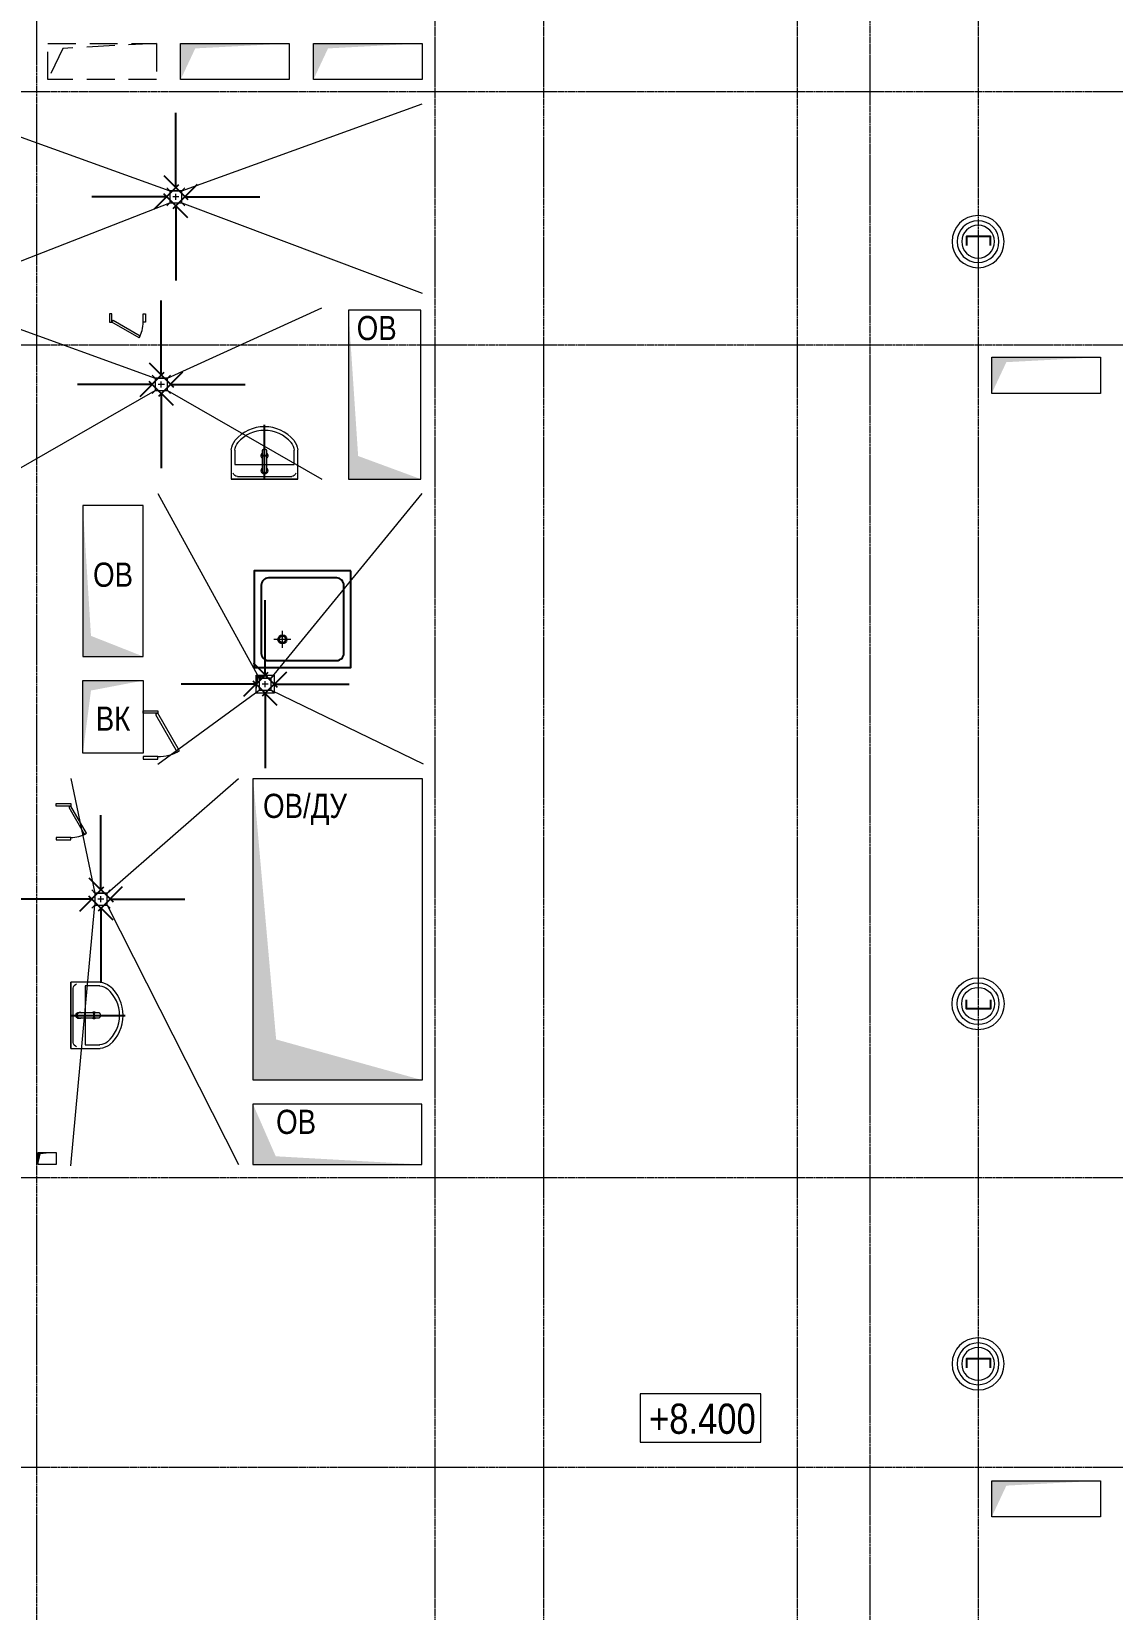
# Model space of a CAD drawing. Header units: millimetres. Extents: x -65509 to 912790, y 446 to 713294.
# Drawn here: x 216352 to 225307, y 303400 to 316475 of the extents above; entities that cross this region are included whole.
import ezdxf
from ezdxf.enums import TextEntityAlignment as Align

# ---------------------------------------------------------------- set-up
doc = ezdxf.new("R2010")
doc.units = ezdxf.units.MM
doc.linetypes.add('CENTER2', pattern=[28.575, 19.05, -3.175, 3.175, -3.175])
doc.linetypes.add('HIDDEN', pattern=[9.525, 6.35, -3.175])
doc.layers.get('Defpoints').update_dxf_attribs({"color": 250})
for name, color, linetype, lineweight in [('АИ_Оборудование', 250, 'Continuous', 25), ('АИ_Сантехника', 4, 'Continuous', 0), ('АР_Двери_лючки', 222, 'Continuous', 0), ('АР_Отверстия', 250, 'Continuous', 9), ('АР_Отметка', 250, 'Continuous', 13), ('ВК_Шахты', 250, 'Continuous', 9), ('КМ_Фахверки', 250, 'Continuous', 25), ('ОВ_Классы', 250, 'Continuous', 0), ('ОВ_Шахты', 250, 'Continuous', 5), ('РД_Оси_100', 250, 'Continuous', 0), ('РД_Разуклонка к трапам', 124, 'Continuous', 0)]:
    doc.layers.add(name, color=color, linetype=linetype, lineweight=lineweight)
doc.layers.add('АР_Делит', color=250, linetype='Continuous', lineweight=0, plot=False)
doc.styles.add('Arial_Narrow_08', font='ARIALN.TTF', dxfattribs={"width": 0.8})
doc.styles.add('style1', font='ARIALN.TTF')
doc.dimstyles.new('scale_100', dxfattribs={"dimtxt": 250, "dimasz": 125, "dimexe": 60, "dimexo": 100, "dimgap": 30, "dimtad": 1, "dimdec": 0, "dimdsep": 46, "dimtxsty": 'style1', "dimblk": 'OBLIQUE', "dimcen": 150, "dimdle": 60, "dimclrd": 256, "dimclre": 256, "dimclrt": 256, "dimadec": 0, "dimazin": 0, "dimtfac": 1, "dimtdec": 0, "dimtmove": 1, "dimatfit": 3, "dimldrblk": 'OBLIQUE', "dimfxl": 1, "dimtolj": 1, "dimtzin": 0, "dimarcsym": 0})

# ---------------------------------------------------------------- blocks, each defined once
blk = doc.blocks.new('_Oblique')
at = {"color": 0, "linetype": 'ByBlock', "lineweight": -2}
blk.add_line((-0.5, -0.5), (0.5, 0.5), dxfattribs=at)
blk = doc.blocks.new('A$Cd7e03b91')
at = {"layer": 'РД_Разуклонка к трапам', "lineweight": 0}
for p, q in [((-100, 100), (-150, 150)), ((-50, 0), (50, 0)), ((0, -50), (0, 50)), ((100, 100), (150, 150)), ((-100, -100), (-150, -150)), ((100, -100), (150, -150))]:
    blk.add_line(p, q, dxfattribs=at)
blk.add_lwpolyline([(-100, 100), (100, 100), (100, -100), (-100, -100), (-100, 100)], dxfattribs=at)
blk.add_lwpolyline([(-100, 100), (100, 100), (100, -100), (-100, -100), (-100, 100)], dxfattribs=at)
blk = doc.blocks.new('СОШ_2200_АР_ОСИ_М100_28.05.24')
at = {"layer": 'РД_Оси_100', "linetype": 'CENTER2'}
for p, q in [((102300, -6155), (102300, 139938.679)), ((119910, 20700), (94200, 20700)), ((119910, 18600), (94200, 18600)), ((119910, 11700), (94200, 11700)), ((119910, 9300), (94200, 9300))]:
    blk.add_line(p, q, dxfattribs=at)
for points in [[(99000, -6195.83), (99000, 139538.679), (99150, 139938.679)], [(103200, -6155), (103200, 139938.679)], [(105300, -6155), (105300, 139938.679)], [(105900, 139938.679), (105900, -6155)], [(106800, -6155), (106800, 139938.679)]]:
    blk.add_lwpolyline(points, dxfattribs=at)
blk = doc.blocks.new('otv')
at = {"linetype": 'Continuous'}
blk.add_lwpolyline([(0, -1), (0, 0), (1, 0), (1, -1)], close=True, dxfattribs=at)
blk.add_solid([(0, -1), (0, 0), (0.1346, -0.1366), (1, 0)], dxfattribs=at)
blk = doc.blocks.new('Отметка_план')
at = {"color": 7}
blk.add_lwpolyline([(0, 0), (10, 0), (10, 4), (0, 4)], close=True, dxfattribs=at)
at = {"style": 'Arial_Narrow_08', "width": 0.8}
blk.add_attdef('OTMG', text='', height=2.5, dxfattribs=at).set_placement((9.06, 0.7), align=Align.RIGHT)
blk = doc.blocks.new('otv пунктир')
at = {"linetype": 'HIDDEN', "ltscale": 0.07}
blk.add_lwpolyline([(0, 0), (0, 1), (1, 1), (1, 0)], close=True, dxfattribs=at)
blk.add_lwpolyline([(0, 1), (0.135, 0.137), (1, 0)], dxfattribs=at)
blk = doc.blocks.new('Ф_пеноблок 200')
at = {"layer": 'АР_Делит', "color": 1}
for radius in [216, 173, 136]:
    blk.add_circle((103, -42), radius, dxfattribs=at)
at = {"layer": 'КМ_Фахверки'}
blk.add_lwpolyline([(0, -75), (0, 0), (200, 0), (200, -75)], dxfattribs=at)
blk = doc.blocks.new('Раковина 550х435')
for points in [[(-242, 275), (0, 275), (0, -275), (-242, -275)], [(0, -275), (0, 275)], [(-240, 245), (-120, 245), (-120, -245), (-240, -245)], [(-20, -225), (-20, 225)]]:
    blk.add_lwpolyline(points)
for points in [[(-322, -243, -0.459952), (-322, 243)], [(-303, -220, -0.458637), (-303, 220)]]:
    blk.add_lwpolyline(points, format="xyb")
for centre, radius, start, end in [((-227, 122), 154, 95.6219, 128.2668), ((-227, 122), 124, 95.6219, 128.2668), ((-60, 222), 39.7, 4.3521, 73.119), ((-193, 0), 27, 47.7946, 132.2054), ((-70, 0), 27, 227.7946, 132.2054), ((-193, 0), 27, 227.7946, 312.2054), ((-227, -122), 154, 231.7332, 264.3781), ((-227, -122), 124, 231.7332, 264.3781), ((-60, -222), 39.7, 286.881, 355.6479)]:
    blk.add_arc(centre, radius, start, end)
blk.add_open_spline([(-232, 20), (-233, 20), (-234, 20), (-236, 20), (-236, 19), (-238, 19), (-239, 18), (-241, 17), (-242, 16), (-244, 13), (-244, 12), (-246, 9), (-246, 8), (-247, 5), (-247, 4), (-247, 2), (-247, 1), (-247, -1), (-247, -1), (-247, -3), (-247, -3), (-247, -6), (-246, -8), (-245, -11), (-244, -13), (-242, -15), (-241, -16), (-239, -18), (-238, -19), (-235, -20), (-234, -20), (-233, -20), (-233, -20), (-233, -20), (-233, -20), (-233, -20), (-232, -20), (-232, -20), (-232, -20), (-232, -20), (-232, -20), (-232, -20), (-232, -20), (-232, -20), (-232, -20), (-232, -20), (-232, -20), (-232, -20), (-231, -20), (-231, -20), (-231, -20), (-230, -20), (-229, -20), (-227, -20), (-225, -20), (-221, -20), (-218, -20), (-209, -20), (-202, -20), (-183, -20), (-169, -20), (-150, -20), (-147, -20), (-137, -20), (-131, -20), (-110, -20), (-96, -20), (-78, -20), (-75, -20), (-71, -20), (-71, -20), (-71, -20), (-71, -20), (-71, -20), (-70, -20), (-70, -20), (-70, -20), (-70, -20), (-70, -20), (-70, -20), (-70, -20), (-70, -20), (-70, -20), (-70, -20), (-70, -20), (-70, -20), (-70, -20), (-70, -20), (-70, -20), (-70, -20), (-70, -20), (-69, -20), (-69, -20), (-69, -20), (-69, -20), (-68, -20), (-67, -20), (-66, -20), (-64, -19), (-62, -18), (-61, -18), (-59, -17), (-58, -16), (-56, -14), (-55, -13), (-53, -11), (-53, -10), (-52, -8), (-51, -7), (-50, -4), (-50, -3), (-50, -2), (-50, -1), (-50, 0), (-50, 0), (-50, 1), (-50, 2), (-50, 3), (-50, 3), (-51, 6), (-51, 7), (-53, 10), (-54, 11), (-56, 14), (-57, 15), (-59, 17), (-61, 18), (-64, 19), (-65, 19), (-67, 20), (-67, 20), (-68, 20), (-68, 20), (-69, 20), (-69, 20), (-69, 20), (-70, 20), (-70, 20), (-70, 20), (-70, 20), (-70, 20), (-70, 20), (-70, 20), (-70, 20), (-70, 20), (-70, 20), (-70, 20), (-70, 20), (-70, 20), (-71, 20), (-71, 20), (-71, 20), (-72, 20), (-73, 20), (-73, 20), (-75, 20), (-77, 20), (-81, 20), (-83, 20), (-91, 20), (-96, 20), (-112, 20), (-121, 20), (-150, 20), (-168, 20), (-202, 20), (-218, 20), (-232, 20)], degree=3, knots=[0, 0, 0, 0, 0.153365, 0.153365, 0.30673, 0.30673, 0.460095, 0.460095, 0.703256, 0.703256, 0.946417, 0.946417, 1.189578, 1.189578, 1.432739, 1.432739, 1.565545, 1.565545, 1.691125, 1.691125, 1.816705, 1.816705, 2.111192, 2.111192, 2.405679, 2.405679, 2.645118, 2.645118, 2.884557, 2.884557, 3.077844, 3.077844, 3.107789, 3.107789, 3.118001, 3.118001, 3.138423, 3.138423, 3.141442, 3.141442, 3.141976, 3.141976, 3.142511, 3.142511, 3.143579, 3.143579, 3.145716, 3.145716, 3.14999, 3.14999, 3.158538, 3.158538, 3.175635, 3.175635, 3.209827, 3.209827, 3.278213, 3.278213, 3.414983, 3.414983, 3.688524, 3.688524, 3.745517, 3.745517, 3.859502, 3.859502, 4.087472, 4.087472, 4.133346, 4.133346, 4.136438, 4.136438, 4.138418, 4.138418, 4.140015, 4.140015, 4.140937, 4.140937, 4.141313, 4.141313, 4.141684, 4.141684, 4.142394, 4.142394, 4.143815, 4.143815, 4.146658, 4.146658, 4.152342, 4.152342, 4.163711, 4.163711, 4.186448, 4.186448, 4.231923, 4.231923, 4.322872, 4.322872, 4.504772, 4.504772, 4.686671, 4.686671, 4.86857, 4.86857, 5.05047, 5.05047, 5.232369, 5.232369, 5.414268, 5.414268, 5.596168, 5.596168, 5.695139, 5.695139, 5.756437, 5.756437, 5.817734, 5.817734, 5.940329, 5.940329, 6.172478, 6.172478, 6.404627, 6.404627, 6.636776, 6.636776, 6.868925, 6.868925, 7.101074, 7.101074, 7.139346, 7.139346, 7.215891, 7.215891, 7.233819, 7.233819, 7.269676, 7.269676, 7.283061, 7.283061, 7.283218, 7.283218, 7.283375, 7.283375, 7.28369, 7.28369, 7.28432, 7.28432, 7.285579, 7.285579, 7.288098, 7.288098, 7.293136, 7.293136, 7.303211, 7.303211, 7.323361, 7.323361, 7.363661, 7.363661, 7.444261, 7.444261, 7.605462, 7.605462, 7.927863, 7.927863, 8.283185, 8.283185, 8.283185, 8.283185])
at = {"layer": 'Defpoints'}
blk.add_line((-193, -32), (-193, 32), dxfattribs=at)
blk.add_lwpolyline([(0, 0), (-450, 0)], dxfattribs=at)
blk = doc.blocks.new('800х800')
at = {"lineweight": 0}
for p, q in [((-304, -233), (-162, -233)), ((-233, -162), (-233, -304))]:
    blk.add_line(p, q, dxfattribs=at)
blk.add_lwpolyline([(-800, -800), (0, -800), (0, 0), (-800, 0)], close=True)
blk.add_lwpolyline([(-683, -742), (-117, -742, 0.414214), (-58, -683), (-58, -117, 0.414214), (-117, -58), (-683, -58, 0.414214), (-742, -117), (-742, -683, 0.414214)], format="xyb", close=True)
for radius in [35, 29.2]:
    blk.add_circle((-233, -233), radius)

msp = doc.modelspace()

# ---------------------------------------------------------------- linework, layer by layer
at = {"layer": 'АР_Двери_лючки', "color": 222, "linetype": 'Continuous', "lineweight": 0}
for points in [[(217017.158, 314136.733), (216997.158, 314136.733), (216997.158, 314066.733), (217017.158, 314066.733)], [(217017.158, 314066.733), (217027.158, 314084.054), (217252.325, 313954.054), (217242.325, 313936.733)], [(217277.158, 314136.733), (217297.158, 314136.733), (217297.158, 314066.733), (217277.158, 314066.733)], [(217277.158, 310826.734), (217277.158, 310846.734), (217397.158, 310846.734), (217397.158, 310826.734)], [(217397.158, 310826.734), (217379.838, 310816.734), (217559.838, 310504.964), (217577.158, 310514.964)], [(217277.158, 310466.734), (217277.158, 310446.734), (217397.158, 310446.734), (217397.158, 310466.734)], [(216557.158, 310057.406), (216557.158, 310077.406), (216677.158, 310077.406), (216677.158, 310057.406)], [(216677.158, 310057.406), (216659.837, 310047.406), (216789.837, 309822.24), (216807.158, 309832.24)], [(216557.158, 309797.406), (216557.158, 309777.406), (216677.158, 309777.406), (216677.158, 309797.406)]]:
    msp.add_lwpolyline(points, close=True, dxfattribs=at)
for centre, radius, start, end in [((217017.158, 314066.733), 260, 330, 0), ((217397.158, 310826.734), 360, 270, 300), ((216677.158, 310057.406), 260, 270, 300)]:
    msp.add_arc(centre, radius, start, end, dxfattribs=at)
at = {"layer": 'РД_Разуклонка к трапам', "ltscale": 2}
for points in [[(215497.159, 315876.733), (217497.21, 315156.733), (217597.21, 315156.733), (219587.105, 315876.733)], [(215577.159, 314306.733), (217497.21, 315056.733), (217597.21, 315056.733), (219587.155, 314306.733)], [(216097.159, 314066.733), (217377.159, 313601.733), (217477.159, 313601.733), (218757.159, 314186.733)], [(216097.159, 312766.733), (217377.159, 313501.733), (217477.159, 313501.733), (218757.159, 312766.733)], [(217397.159, 312646.733), (218237.159, 311116.733), (218337.159, 311116.733), (219587.159, 312646.733)], [(217397.159, 310405.43), (218237.159, 311016.733), (218337.159, 311016.733), (219597.159, 310406.916)], [(216677.157, 310286.919), (216877.159, 309336.737), (216977.159, 309336.737), (218067.159, 310286.919)], [(216677.157, 307076.737), (216877.159, 309236.737), (216977.159, 309236.737), (218067.159, 307086.737)]]:
    msp.add_lwpolyline(points, dxfattribs=at)

# ---------------------------------------------------------------- block references
at = {"layer": 'АИ_Оборудование', "rotation": 180}
msp.add_blockref('800х800', (218197.159, 311205.43), dxfattribs=at)
at = {"layer": 'АИ_Сантехника', "xscale": -1, "rotation": 90}
msp.add_blockref('Раковина 550х435', (218282.159, 312766.733), dxfattribs=at)
at = {"layer": 'АИ_Сантехника', "xscale": -1}
msp.add_blockref('Раковина 550х435', (216677.157, 308322.784), dxfattribs=at)
at = {"layer": 'АР_Отверстия', "color": 1, "rotation": 180}
for p, xscale, yscale in [((218977.159, 312766.733), -600, 1400), ((216777.159, 311296.733), -500, 1250)]:
    msp.add_blockref('otv', p, dxfattribs=dict(at, xscale=xscale, yscale=yscale))
at = {"layer": 'АР_Отметка'}
ref = msp.add_blockref('Отметка_план', (221394.483, 304785.538), dxfattribs=dict(at, xscale=100, yscale=100, zscale=100))
ref.add_attrib('OTMG', '+8.400', dxfattribs={"layer": '0', "color": 0, "height": 250, "style": 'style1'}).set_placement((222351.901, 305105.354), align=Align.TOP_RIGHT)
at = {"layer": 'ВК_Шахты', "color": 1}
for p, xscale, yscale, rotation in [((216777.158, 311096.734), 500, 600, 359.9999413468699), ((218212.159, 311141.733), 150, 150, 359.9999782468097), ((216407.159, 307186.734), 150, 100, 359.9999782468097)]:
    msp.add_blockref('otv', p, dxfattribs=dict(at, xscale=xscale, yscale=yscale, rotation=rotation))
at = {"layer": 'КМ_Фахверки', "xscale": -1}
for p in [(224297.159, 314776.733), (224297.159, 305476.733)]:
    msp.add_blockref('Ф_пеноблок 200', p, dxfattribs=at)
at = {"layer": 'КМ_Фахверки', "rotation": 180}
msp.add_blockref('Ф_пеноблок 200', (224297.159, 308376.733), dxfattribs=at)
at = {"layer": 'ОВ_Классы', "xscale": 300, "yscale": 900, "rotation": 270}
msp.add_blockref('otv пунктир', (216487.159, 316376.733), dxfattribs=at)
at = {"layer": 'ОВ_Шахты', "color": 1, "xscale": 900, "yscale": 300, "zscale": 1400}
for p in [(217587.105, 316376.733), (218687.159, 316376.733), (224307.159, 313776.733), (224307.159, 304466.733)]:
    msp.add_blockref('otv', p, dxfattribs=at)
at = {"layer": 'ОВ_Шахты'}
for p, xscale, yscale, rotation in [((218187.159, 307786.729), 2500, 1400, 89.99999999999999), ((218186.498, 307086.726), -1400, 500, 180)]:
    msp.add_blockref('otv', p, dxfattribs=dict(at, xscale=xscale, yscale=yscale, rotation=rotation))
at = {"layer": 'РД_Оси_100'}
msp.add_blockref('СОШ_2200_АР_ОСИ_М100_28.05.24', (117397.159, 295276.733), dxfattribs=at)
at = {"layer": 'РД_Разуклонка к трапам', "ltscale": 2, "xscale": -0.5000000000000002, "yscale": 0.5000000000000002, "zscale": 0.5}
msp.add_blockref('A$Cd7e03b91', (217547.21, 315106.733), dxfattribs=at)
at = {"layer": 'РД_Разуклонка к трапам', "color": 254, "ltscale": 2, "xscale": -0.5000000000000002, "yscale": 0.5000000000000002, "zscale": 0.5}
for p in [(217427.159, 313551.733), (218287.159, 311066.733), (216927.159, 309286.737)]:
    msp.add_blockref('A$Cd7e03b91', p, dxfattribs=at)

# ---------------------------------------------------------------- texts
at = {"layer": 'АР_Отверстия', "char_height": 200, "attachment_point": 5, "style": 'style1'}
for insert, width in [((219211.569, 314017.006), 1850), ((217027.159, 311973.175), 500)]:
    msp.add_mtext('ОВ', dxfattribs=dict(at, insert=insert, width=width))
at = {"layer": 'ВК_Шахты', "insert": (217027.158, 310781.501), "char_height": 200, "width": 500.00023, "attachment_point": 5, "style": 'style1'}
msp.add_mtext('ВК', dxfattribs=at)
at = {"layer": 'ОВ_Шахты', "char_height": 200, "attachment_point": 5, "style": 'style1'}
for s, insert, width in [('ОВ/ДУ', (218617.656, 310029.78), 1420.59469), ('ОВ', (218543.583, 307438.886), 1240.99897)]:
    msp.add_mtext(s, dxfattribs=dict(at, insert=insert, width=width))

# ---------------------------------------------------------------- leaders
at = {"layer": 'РД_Разуклонка к трапам', "ltscale": 2}
for points in [[(217547.262, 315183.806), (217547.262, 315803.085)], [(217471.178, 315106.733), (216851.899, 315106.733)], [(217623.242, 315106.733), (218242.521, 315106.733)], [(217547.262, 315031.742), (217547.262, 314412.463)]]:
    msp.add_leader(points, dimstyle='scale_100', override={"dimasz": 200, "dimgap": 30, "dimtad": 0}, dxfattribs=at)
at = {"layer": 'РД_Разуклонка к трапам', "color": 254, "ltscale": 2}
for points in [[(217427.21, 313628.806), (217427.21, 314248.085)], [(217351.126, 313551.733), (216731.848, 313551.733)], [(217503.191, 313551.733), (218122.47, 313551.733)], [(217427.21, 313476.742), (217427.21, 312857.463)], [(218287.21, 311143.806), (218287.21, 311763.085)], [(218211.126, 311066.733), (217591.847, 311066.733)], [(218363.191, 311066.733), (218982.47, 311066.733)], [(218287.21, 310991.742), (218287.21, 310372.463)], [(216927.21, 309363.81), (216927.21, 309983.088)], [(216851.127, 309286.737), (216231.848, 309286.737)], [(217003.191, 309286.737), (217622.47, 309286.737)], [(216927.21, 309211.745), (216927.21, 308592.466)]]:
    msp.add_leader(points, dimstyle='scale_100', override={"dimasz": 200, "dimgap": 30, "dimtad": 0}, dxfattribs=at)

doc.saveas('drawing.dxf')
